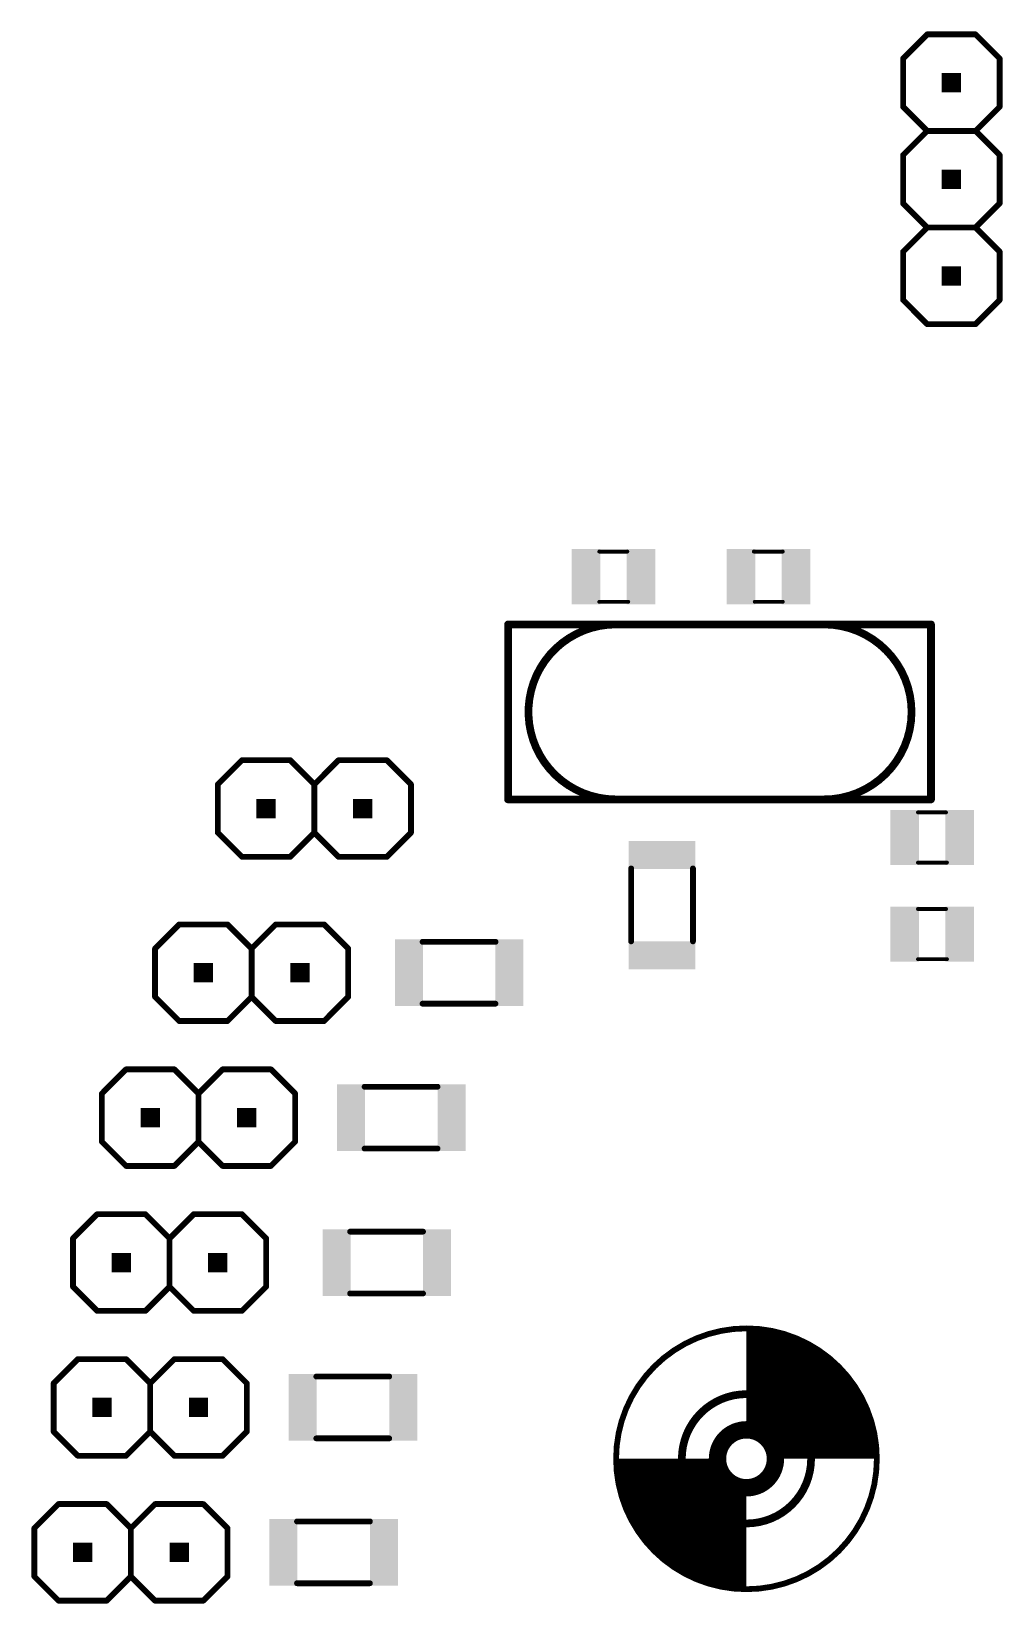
# Model space of a CAD drawing. Extents: x 1.2 to 58.5, y 1.2 to 50.9.
# Drawn here: x 1.19 to 26.74, y 1.19 to 42.53 of the extents above; entities that cross this region are included whole.
import ezdxf

# ---------------------------------------------------------------- set-up
doc = ezdxf.new("R2010")
doc.units = 0
doc.layers.add('21', color=253, linetype='CONTINUOUS')
doc.layers.add('51', color=253, linetype='CONTINUOUS')

# ---------------------------------------------------------------- blocks, each defined once
blk = doc.blocks.new('RECT')
blk.add_solid([(-0.5, -0.5), (0.5, -0.5), (-0.5, 0.5), (0.5, 0.5)])

msp = doc.modelspace()

# ---------------------------------------------------------------- linework, layer by layer
at = {"layer": '21', "const_width": 0.1524}
for points in [[(24.1196, 41.819), (24.7546, 42.454)], [(24.7546, 42.454), (26.0246, 42.454)], [(26.0246, 42.454), (26.6596, 41.819)], [(24.1196, 40.549), (24.1196, 41.819)], [(26.6596, 41.819), (26.6596, 40.549)], [(24.7546, 39.914), (24.1196, 40.549)], [(26.6596, 40.549), (26.0246, 39.914)], [(24.1196, 39.279), (24.7546, 39.914)], [(24.7546, 39.914), (26.0246, 39.914)], [(26.0246, 39.914), (26.6596, 39.279)], [(24.1196, 38.009), (24.1196, 39.279)], [(26.6596, 39.279), (26.6596, 38.009)], [(24.7546, 37.374), (24.1196, 38.009)], [(26.6596, 38.009), (26.0246, 37.374)], [(24.1196, 36.739), (24.7546, 37.374)], [(24.7546, 37.374), (26.0246, 37.374)], [(26.0246, 37.374), (26.6596, 36.739)], [(24.1196, 35.469), (24.1196, 36.739)], [(26.6596, 36.739), (26.6596, 35.469)], [(24.1196, 35.469), (24.7546, 34.834)], [(26.0246, 34.834), (26.6596, 35.469)], [(24.7546, 34.834), (26.0246, 34.834)], [(6.096, 22.733), (6.731, 23.368)], [(6.731, 23.368), (8.001, 23.368)], [(8.001, 23.368), (8.636, 22.733)], [(8.636, 22.733), (9.271, 23.368)], [(9.271, 23.368), (10.541, 23.368)], [(11.176, 22.733), (10.541, 23.368)], [(6.096, 21.463), (6.096, 22.733)], [(8.636, 21.463), (8.636, 22.733)], [(11.176, 21.463), (11.176, 22.733)], [(6.731, 20.828), (6.096, 21.463)], [(8.636, 21.463), (8.001, 20.828)], [(9.271, 20.828), (8.636, 21.463)], [(10.541, 20.828), (11.176, 21.463)], [(8.001, 20.828), (6.731, 20.828)], [(10.541, 20.828), (9.271, 20.828)], [(4.445, 18.415), (5.08, 19.05)], [(5.08, 19.05), (6.35, 19.05)], [(6.35, 19.05), (6.985, 18.415)], [(6.985, 18.415), (7.62, 19.05)], [(7.62, 19.05), (8.89, 19.05)], [(9.525, 18.415), (8.89, 19.05)], [(4.445, 17.145), (4.445, 18.415)], [(6.985, 17.145), (6.985, 18.415)], [(9.525, 17.145), (9.525, 18.415)], [(5.08, 16.51), (4.445, 17.145)], [(6.985, 17.145), (6.35, 16.51)], [(7.62, 16.51), (6.985, 17.145)], [(8.89, 16.51), (9.525, 17.145)], [(6.35, 16.51), (5.08, 16.51)], [(8.89, 16.51), (7.62, 16.51)], [(3.048, 14.605), (3.683, 15.24)], [(3.683, 15.24), (4.953, 15.24)], [(4.953, 15.24), (5.588, 14.605)], [(5.588, 14.605), (6.223, 15.24)], [(6.223, 15.24), (7.493, 15.24)], [(8.128, 14.605), (7.493, 15.24)], [(3.048, 13.335), (3.048, 14.605)], [(5.588, 13.335), (5.588, 14.605)], [(8.128, 13.335), (8.128, 14.605)], [(3.683, 12.7), (3.048, 13.335)], [(5.588, 13.335), (4.953, 12.7)], [(6.223, 12.7), (5.588, 13.335)], [(7.493, 12.7), (8.128, 13.335)], [(4.953, 12.7), (3.683, 12.7)], [(7.493, 12.7), (6.223, 12.7)], [(2.286, 10.795), (2.921, 11.43)], [(2.921, 11.43), (4.191, 11.43)], [(4.191, 11.43), (4.826, 10.795)], [(4.826, 10.795), (5.461, 11.43)], [(5.461, 11.43), (6.731, 11.43)], [(7.366, 10.795), (6.731, 11.43)], [(2.286, 9.525), (2.286, 10.795)], [(4.826, 9.525), (4.826, 10.795)], [(7.366, 9.525), (7.366, 10.795)], [(2.921, 8.89), (2.286, 9.525)], [(4.826, 9.525), (4.191, 8.89)], [(5.461, 8.89), (4.826, 9.525)], [(6.731, 8.89), (7.366, 9.525)], [(4.191, 8.89), (2.921, 8.89)], [(6.731, 8.89), (5.461, 8.89)], [(1.778, 6.985), (2.413, 7.62)], [(2.413, 7.62), (3.683, 7.62)], [(3.683, 7.62), (4.318, 6.985)], [(4.318, 6.985), (4.953, 7.62)], [(4.953, 7.62), (6.223, 7.62)], [(6.858, 6.985), (6.223, 7.62)], [(1.778, 5.715), (1.778, 6.985)], [(4.318, 5.715), (4.318, 6.985)], [(6.858, 5.715), (6.858, 6.985)], [(2.413, 5.08), (1.778, 5.715)], [(4.318, 5.715), (3.683, 5.08)], [(4.953, 5.08), (4.318, 5.715)], [(6.223, 5.08), (6.858, 5.715)], [(3.683, 5.08), (2.413, 5.08)], [(6.223, 5.08), (4.953, 5.08)], [(1.27, 3.175), (1.905, 3.81)], [(1.905, 3.81), (3.175, 3.81)], [(3.175, 3.81), (3.81, 3.175)], [(3.81, 3.175), (4.445, 3.81)], [(4.445, 3.81), (5.715, 3.81)], [(6.35, 3.175), (5.715, 3.81)], [(1.27, 1.905), (1.27, 3.175)], [(3.81, 1.905), (3.81, 3.175)], [(6.35, 1.905), (6.35, 3.175)], [(1.905, 1.27), (1.27, 1.905)], [(3.81, 1.905), (3.175, 1.27)], [(4.445, 1.27), (3.81, 1.905)], [(5.715, 1.27), (6.35, 1.905)], [(3.175, 1.27), (1.905, 1.27)], [(5.715, 1.27), (4.445, 1.27)]]:
    msp.add_lwpolyline(points, dxfattribs=at)
at = {"layer": '21'}
for points, const_width in [([(24.7546, 42.4921, 1), (24.7546, 42.4159)], 0.0762), ([(24.7815, 42.427, 1), (24.7276, 42.4809)], 0.0762), ([(26.0515, 42.4809, 1), (25.9976, 42.427)], 0.0762), ([(26.0246, 42.4159, 1), (26.0246, 42.4921)], 0.0762), ([(24.0926, 41.8459, 1), (24.1465, 41.792)], 0.0762), ([(24.1577, 41.819, 1), (24.0815, 41.819)], 0.0762), ([(26.6977, 41.819, 1), (26.6215, 41.819)], 0.0762), ([(26.6326, 41.792, 1), (26.6865, 41.8459)], 0.0762), ([(24.1465, 40.5759, 1), (24.0926, 40.522)], 0.0762), ([(24.0815, 40.549, 1), (24.1577, 40.549)], 0.0762), ([(26.6215, 40.549, 1), (26.6977, 40.549)], 0.0762), ([(26.6865, 40.522, 1), (26.6326, 40.5759)], 0.0762), ([(24.7546, 39.9521, 1), (24.7546, 39.8759)], 0.0762), ([(24.7815, 39.887, 1), (24.7276, 39.9409)], 0.0762), ([(24.7276, 39.887, 1), (24.7815, 39.9409)], 0.0762), ([(26.0515, 39.9409, 1), (25.9976, 39.887)], 0.0762), ([(25.9976, 39.9409, 1), (26.0515, 39.887)], 0.0762), ([(26.0246, 39.8759, 1), (26.0246, 39.9521)], 0.0762), ([(24.0926, 39.3059, 1), (24.1465, 39.252)], 0.0762), ([(24.1577, 39.279, 1), (24.0815, 39.279)], 0.0762), ([(26.6977, 39.279, 1), (26.6215, 39.279)], 0.0762), ([(26.6326, 39.252, 1), (26.6865, 39.3059)], 0.0762), ([(24.1465, 38.0359, 1), (24.0926, 37.982)], 0.0762), ([(24.0815, 38.009, 1), (24.1577, 38.009)], 0.0762), ([(26.6215, 38.009, 1), (26.6977, 38.009)], 0.0762), ([(26.6865, 37.982, 1), (26.6326, 38.0359)], 0.0762), ([(24.7546, 37.4121, 1), (24.7546, 37.3359)], 0.0762), ([(24.7815, 37.347, 1), (24.7276, 37.4009)], 0.0762), ([(24.7276, 37.347, 1), (24.7815, 37.4009)], 0.0762), ([(26.0515, 37.4009, 1), (25.9976, 37.347)], 0.0762), ([(25.9976, 37.4009, 1), (26.0515, 37.347)], 0.0762), ([(26.0246, 37.3359, 1), (26.0246, 37.4121)], 0.0762), ([(24.0926, 36.7659, 1), (24.1465, 36.712)], 0.0762), ([(24.1577, 36.739, 1), (24.0815, 36.739)], 0.0762), ([(26.6977, 36.739, 1), (26.6215, 36.739)], 0.0762), ([(26.6326, 36.712, 1), (26.6865, 36.7659)], 0.0762), ([(24.1465, 35.4959, 1), (24.0926, 35.442)], 0.0762), ([(24.0815, 35.469, 1), (24.1577, 35.469)], 0.0762), ([(26.6215, 35.469, 1), (26.6977, 35.469)], 0.0762), ([(26.6865, 35.442, 1), (26.6326, 35.4959)], 0.0762), ([(24.7546, 34.8721, 1), (24.7546, 34.7959)], 0.0762), ([(24.7276, 34.807, 1), (24.7815, 34.8609)], 0.0762), ([(25.9976, 34.8609, 1), (26.0515, 34.807)], 0.0762), ([(26.0246, 34.7959, 1), (26.0246, 34.8721)], 0.0762), ([(6.731, 23.4061, 1), (6.731, 23.3299)], 0.0762), ([(6.7579, 23.3411, 1), (6.7041, 23.3949)], 0.0762), ([(8.0279, 23.3949, 1), (7.9741, 23.3411)], 0.0762), ([(8.001, 23.3299, 1), (8.001, 23.4061)], 0.0762), ([(9.271, 23.4061, 1), (9.271, 23.3299)], 0.0762), ([(9.2979, 23.3411, 1), (9.2441, 23.3949)], 0.0762), ([(10.5679, 23.3949, 1), (10.5141, 23.3411)], 0.0762), ([(10.541, 23.3299, 1), (10.541, 23.4061)], 0.0762), ([(6.1341, 22.733, 1), (6.0579, 22.733)], 0.0762), ([(6.0691, 22.7599, 1), (6.1229, 22.7061)], 0.0762), ([(8.6741, 22.733, 1), (8.5979, 22.733)], 0.0762), ([(8.6091, 22.7599, 1), (8.6629, 22.7061)], 0.0762), ([(8.6091, 22.7061, 1), (8.6629, 22.7599)], 0.0762), ([(11.2141, 22.733, 1), (11.1379, 22.733)], 0.0762), ([(11.1491, 22.7061, 1), (11.2029, 22.7599)], 0.0762), ([(6.0579, 21.463, 1), (6.1341, 21.463)], 0.0762), ([(6.1229, 21.4899, 1), (6.0691, 21.4361)], 0.0762), ([(8.5979, 21.463, 1), (8.6741, 21.463)], 0.0762), ([(8.6629, 21.4899, 1), (8.6091, 21.4361)], 0.0762), ([(8.6629, 21.4361, 1), (8.6091, 21.4899)], 0.0762), ([(11.1379, 21.463, 1), (11.2141, 21.463)], 0.0762), ([(11.2029, 21.4361, 1), (11.1491, 21.4899)], 0.0762), ([(6.731, 20.8661, 1), (6.731, 20.7899)], 0.0762), ([(6.7041, 20.8011, 1), (6.7579, 20.8549)], 0.0762), ([(7.9741, 20.8549, 1), (8.0279, 20.8011)], 0.0762), ([(8.001, 20.7899, 1), (8.001, 20.8661)], 0.0762), ([(9.271, 20.8661, 1), (9.271, 20.7899)], 0.0762), ([(9.2441, 20.8011, 1), (9.2979, 20.8549)], 0.0762), ([(10.5141, 20.8549, 1), (10.5679, 20.8011)], 0.0762), ([(10.541, 20.7899, 1), (10.541, 20.8661)], 0.0762), ([(5.08, 19.0881, 1), (5.08, 19.0119)], 0.0762), ([(5.1069, 19.0231, 1), (5.0531, 19.0769)], 0.0762), ([(6.3769, 19.0769, 1), (6.3231, 19.0231)], 0.0762), ([(6.35, 19.0119, 1), (6.35, 19.0881)], 0.0762), ([(7.62, 19.0881, 1), (7.62, 19.0119)], 0.0762), ([(7.6469, 19.0231, 1), (7.5931, 19.0769)], 0.0762), ([(8.9169, 19.0769, 1), (8.8631, 19.0231)], 0.0762), ([(8.89, 19.0119, 1), (8.89, 19.0881)], 0.0762), ([(4.4831, 18.415, 1), (4.4069, 18.415)], 0.0762), ([(4.4181, 18.4419, 1), (4.4719, 18.3881)], 0.0762), ([(7.0231, 18.415, 1), (6.9469, 18.415)], 0.0762), ([(6.9581, 18.4419, 1), (7.0119, 18.3881)], 0.0762), ([(6.9581, 18.3881, 1), (7.0119, 18.4419)], 0.0762), ([(9.5631, 18.415, 1), (9.4869, 18.415)], 0.0762), ([(9.4981, 18.3881, 1), (9.5519, 18.4419)], 0.0762), ([(4.4069, 17.145, 1), (4.4831, 17.145)], 0.0762), ([(4.4719, 17.1719, 1), (4.4181, 17.1181)], 0.0762), ([(6.9469, 17.145, 1), (7.0231, 17.145)], 0.0762), ([(7.0119, 17.1719, 1), (6.9581, 17.1181)], 0.0762), ([(7.0119, 17.1181, 1), (6.9581, 17.1719)], 0.0762), ([(9.4869, 17.145, 1), (9.5631, 17.145)], 0.0762), ([(9.5519, 17.1181, 1), (9.4981, 17.1719)], 0.0762), ([(5.08, 16.5481, 1), (5.08, 16.4719)], 0.0762), ([(5.0531, 16.4831, 1), (5.1069, 16.5369)], 0.0762), ([(6.3231, 16.5369, 1), (6.3769, 16.4831)], 0.0762), ([(6.35, 16.4719, 1), (6.35, 16.5481)], 0.0762), ([(7.62, 16.5481, 1), (7.62, 16.4719)], 0.0762), ([(7.5931, 16.4831, 1), (7.6469, 16.5369)], 0.0762), ([(8.8631, 16.5369, 1), (8.9169, 16.4831)], 0.0762), ([(8.89, 16.4719, 1), (8.89, 16.5481)], 0.0762), ([(3.683, 15.2781, 1), (3.683, 15.2019)], 0.0762), ([(3.7099, 15.2131, 1), (3.6561, 15.2669)], 0.0762), ([(4.9799, 15.2669, 1), (4.9261, 15.2131)], 0.0762), ([(4.953, 15.2019, 1), (4.953, 15.2781)], 0.0762), ([(6.223, 15.2781, 1), (6.223, 15.2019)], 0.0762), ([(6.2499, 15.2131, 1), (6.1961, 15.2669)], 0.0762), ([(7.5199, 15.2669, 1), (7.4661, 15.2131)], 0.0762), ([(7.493, 15.2019, 1), (7.493, 15.2781)], 0.0762), ([(3.0861, 14.605, 1), (3.0099, 14.605)], 0.0762), ([(3.0211, 14.6319, 1), (3.0749, 14.5781)], 0.0762), ([(5.6261, 14.605, 1), (5.5499, 14.605)], 0.0762), ([(5.5611, 14.6319, 1), (5.6149, 14.5781)], 0.0762), ([(5.5611, 14.5781, 1), (5.6149, 14.6319)], 0.0762), ([(8.1661, 14.605, 1), (8.0899, 14.605)], 0.0762), ([(8.1011, 14.5781, 1), (8.1549, 14.6319)], 0.0762), ([(3.0099, 13.335, 1), (3.0861, 13.335)], 0.0762), ([(3.0749, 13.3619, 1), (3.0211, 13.3081)], 0.0762), ([(5.5499, 13.335, 1), (5.6261, 13.335)], 0.0762), ([(5.6149, 13.3619, 1), (5.5611, 13.3081)], 0.0762), ([(5.6149, 13.3081, 1), (5.5611, 13.3619)], 0.0762), ([(8.0899, 13.335, 1), (8.1661, 13.335)], 0.0762), ([(8.1549, 13.3081, 1), (8.1011, 13.3619)], 0.0762), ([(3.683, 12.7381, 1), (3.683, 12.6619)], 0.0762), ([(3.6561, 12.6731, 1), (3.7099, 12.7269)], 0.0762), ([(4.9261, 12.7269, 1), (4.9799, 12.6731)], 0.0762), ([(4.953, 12.6619, 1), (4.953, 12.7381)], 0.0762), ([(6.223, 12.7381, 1), (6.223, 12.6619)], 0.0762), ([(6.1961, 12.6731, 1), (6.2499, 12.7269)], 0.0762), ([(7.4661, 12.7269, 1), (7.5199, 12.6731)], 0.0762), ([(7.493, 12.6619, 1), (7.493, 12.7381)], 0.0762), ([(2.921, 11.4681, 1), (2.921, 11.3919)], 0.0762), ([(2.9479, 11.4031, 1), (2.8941, 11.4569)], 0.0762), ([(4.2179, 11.4569, 1), (4.1641, 11.4031)], 0.0762), ([(4.191, 11.3919, 1), (4.191, 11.4681)], 0.0762), ([(5.461, 11.4681, 1), (5.461, 11.3919)], 0.0762), ([(5.4879, 11.4031, 1), (5.4341, 11.4569)], 0.0762), ([(6.7579, 11.4569, 1), (6.7041, 11.4031)], 0.0762), ([(6.731, 11.3919, 1), (6.731, 11.4681)], 0.0762), ([(2.3241, 10.795, 1), (2.2479, 10.795)], 0.0762), ([(2.2591, 10.8219, 1), (2.3129, 10.7681)], 0.0762), ([(4.8641, 10.795, 1), (4.7879, 10.795)], 0.0762), ([(4.7991, 10.8219, 1), (4.8529, 10.7681)], 0.0762), ([(4.7991, 10.7681, 1), (4.8529, 10.8219)], 0.0762), ([(7.4041, 10.795, 1), (7.3279, 10.795)], 0.0762), ([(7.3391, 10.7681, 1), (7.3929, 10.8219)], 0.0762), ([(2.2479, 9.525, 1), (2.3241, 9.525)], 0.0762), ([(2.3129, 9.5519, 1), (2.2591, 9.4981)], 0.0762), ([(4.7879, 9.525, 1), (4.8641, 9.525)], 0.0762), ([(4.8529, 9.5519, 1), (4.7991, 9.4981)], 0.0762), ([(4.8529, 9.4981, 1), (4.7991, 9.5519)], 0.0762), ([(7.3279, 9.525, 1), (7.4041, 9.525)], 0.0762), ([(7.3929, 9.4981, 1), (7.3391, 9.5519)], 0.0762), ([(2.921, 8.9281, 1), (2.921, 8.8519)], 0.0762), ([(2.8941, 8.8631, 1), (2.9479, 8.9169)], 0.0762), ([(4.1641, 8.9169, 1), (4.2179, 8.8631)], 0.0762), ([(4.191, 8.8519, 1), (4.191, 8.9281)], 0.0762), ([(5.461, 8.9281, 1), (5.461, 8.8519)], 0.0762), ([(5.4341, 8.8631, 1), (5.4879, 8.9169)], 0.0762), ([(6.7041, 8.9169, 1), (6.7579, 8.8631)], 0.0762), ([(6.731, 8.8519, 1), (6.731, 8.9281)], 0.0762), ([(20, 1.571, 1), (20, 8.429, 1), (20, 1.571)], 0.1524), ([(2.413, 7.6581, 1), (2.413, 7.5819)], 0.0762), ([(2.4399, 7.5931, 1), (2.3861, 7.6469)], 0.0762), ([(3.7099, 7.6469, 1), (3.6561, 7.5931)], 0.0762), ([(3.683, 7.5819, 1), (3.683, 7.6581)], 0.0762), ([(4.953, 7.6581, 1), (4.953, 7.5819)], 0.0762), ([(4.9799, 7.5931, 1), (4.9261, 7.6469)], 0.0762), ([(6.2499, 7.6469, 1), (6.1961, 7.5931)], 0.0762), ([(6.223, 7.5819, 1), (6.223, 7.6581)], 0.0762), ([(1.8161, 6.985, 1), (1.7399, 6.985)], 0.0762), ([(1.7511, 7.0119, 1), (1.8049, 6.9581)], 0.0762), ([(4.3561, 6.985, 1), (4.2799, 6.985)], 0.0762), ([(4.2911, 7.0119, 1), (4.3449, 6.9581)], 0.0762), ([(4.2911, 6.9581, 1), (4.3449, 7.0119)], 0.0762), ([(6.8961, 6.985, 1), (6.8199, 6.985)], 0.0762), ([(6.8311, 6.9581, 1), (6.8849, 7.0119)], 0.0762), ([(20, 3.3, 1), (20, 6.7, 1), (20, 3.3)], 0.2032), ([(1.8049, 5.7419, 1), (1.7511, 5.6881)], 0.0762), ([(4.3449, 5.7419, 1), (4.2911, 5.6881)], 0.0762), ([(4.3449, 5.6881, 1), (4.2911, 5.7419)], 0.0762), ([(6.8849, 5.6881, 1), (6.8311, 5.7419)], 0.0762), ([(1.7399, 5.715, 1), (1.8161, 5.715)], 0.0762), ([(4.2799, 5.715, 1), (4.3561, 5.715)], 0.0762), ([(6.8199, 5.715, 1), (6.8961, 5.715)], 0.0762), ([(2.413, 5.1181, 1), (2.413, 5.0419)], 0.0762), ([(2.3861, 5.0531, 1), (2.4399, 5.1069)], 0.0762), ([(3.6561, 5.1069, 1), (3.7099, 5.0531)], 0.0762), ([(3.683, 5.0419, 1), (3.683, 5.1181)], 0.0762), ([(4.953, 5.1181, 1), (4.953, 5.0419)], 0.0762), ([(4.9261, 5.0531, 1), (4.9799, 5.1069)], 0.0762), ([(6.1961, 5.1069, 1), (6.2499, 5.0531)], 0.0762), ([(6.223, 5.0419, 1), (6.223, 5.1181)], 0.0762), ([(1.905, 3.8481, 1), (1.905, 3.7719)], 0.0762), ([(1.9319, 3.7831, 1), (1.8781, 3.8369)], 0.0762), ([(3.2019, 3.8369, 1), (3.1481, 3.7831)], 0.0762), ([(3.175, 3.7719, 1), (3.175, 3.8481)], 0.0762), ([(4.445, 3.8481, 1), (4.445, 3.7719)], 0.0762), ([(4.4719, 3.7831, 1), (4.4181, 3.8369)], 0.0762), ([(5.7419, 3.8369, 1), (5.6881, 3.7831)], 0.0762), ([(5.715, 3.7719, 1), (5.715, 3.8481)], 0.0762), ([(1.3081, 3.175, 1), (1.2319, 3.175)], 0.0762), ([(1.2431, 3.2019, 1), (1.2969, 3.1481)], 0.0762), ([(3.8481, 3.175, 1), (3.7719, 3.175)], 0.0762), ([(3.7831, 3.2019, 1), (3.8369, 3.1481)], 0.0762), ([(3.7831, 3.1481, 1), (3.8369, 3.2019)], 0.0762), ([(6.3881, 3.175, 1), (6.3119, 3.175)], 0.0762), ([(6.3231, 3.1481, 1), (6.3769, 3.2019)], 0.0762), ([(1.2319, 1.905, 1), (1.3081, 1.905)], 0.0762), ([(1.2969, 1.9319, 1), (1.2431, 1.8781)], 0.0762), ([(3.7719, 1.905, 1), (3.8481, 1.905)], 0.0762), ([(3.8369, 1.9319, 1), (3.7831, 1.8781)], 0.0762), ([(3.8369, 1.8781, 1), (3.7831, 1.9319)], 0.0762), ([(6.3119, 1.905, 1), (6.3881, 1.905)], 0.0762), ([(6.3769, 1.8781, 1), (6.3231, 1.9319)], 0.0762), ([(1.905, 1.3081, 1), (1.905, 1.2319)], 0.0762), ([(1.8781, 1.2431, 1), (1.9319, 1.2969)], 0.0762), ([(3.1481, 1.2969, 1), (3.2019, 1.2431)], 0.0762), ([(3.175, 1.2319, 1), (3.175, 1.3081)], 0.0762), ([(4.445, 1.3081, 1), (4.445, 1.2319)], 0.0762), ([(4.4181, 1.2431, 1), (4.4719, 1.2969)], 0.0762), ([(5.6881, 1.2969, 1), (5.7419, 1.2431)], 0.0762), ([(5.715, 1.2319, 1), (5.715, 1.3081)], 0.0762)]:
    msp.add_lwpolyline(points, format="xyb", dxfattribs=dict(at, const_width=const_width))
at = {"layer": '51'}
for points, const_width in [([(16.866, 28.854), (16.129, 28.854)], 0.1016), ([(20.193, 28.854), (20.955, 28.854)], 0.1016), ([(16.891, 27.534), (16.129, 27.534)], 0.1016), ([(20.218, 27.534), (20.955, 27.534)], 0.1016), ([(13.729, 26.938), (16.579, 26.938)], 0.2032), ([(13.729, 22.338), (13.729, 26.938)], 0.2032), ([(16.579, 26.938), (22.054, 26.938)], 0.2032), ([(22.054, 26.938), (24.854, 26.938)], 0.2032), ([(24.854, 26.938), (24.854, 22.338)], 0.2032), ([(16.554, 22.338), (13.729, 22.338)], 0.2032), ([(24.854, 22.338), (16.554, 22.338)], 0.2032), ([(25.248, 21.996), (24.511, 21.996)], 0.1016), ([(25.273, 20.676), (24.511, 20.676)], 0.1016), ([(16.9672, 18.6055), (16.9672, 20.5232)], 0.1524), ([(18.5928, 18.6055), (18.5928, 20.5232)], 0.1524), ([(25.248, 19.456), (24.511, 19.456)], 0.1016), ([(13.3985, 18.5928), (11.4808, 18.5928)], 0.1524), ([(25.273, 18.136), (24.511, 18.136)], 0.1016), ([(13.3985, 16.9672), (11.4808, 16.9672)], 0.1524), ([(11.8745, 14.7828), (9.9568, 14.7828)], 0.1524), ([(11.8745, 13.1572), (9.9568, 13.1572)], 0.1524), ([(11.4935, 10.9728), (9.5758, 10.9728)], 0.1524), ([(11.4935, 9.3472), (9.5758, 9.3472)], 0.1524), ([(10.6045, 7.1628), (8.6868, 7.1628)], 0.1524), ([(10.6045, 5.5372), (8.6868, 5.5372)], 0.1524), ([(10.0965, 3.3528), (8.1788, 3.3528)], 0.1524), ([(10.0965, 1.7272), (8.1788, 1.7272)], 0.1524)]:
    msp.add_lwpolyline(points, dxfattribs=dict(at, const_width=const_width))
for points, const_width in [([(16.129, 28.8794, 1), (16.129, 28.8286)], 0.0508), ([(16.866, 28.8286, 1), (16.866, 28.8794)], 0.0508), ([(20.193, 28.8794, 1), (20.193, 28.8286)], 0.0508), ([(20.955, 28.8286, 1), (20.955, 28.8794)], 0.0508), ([(16.129, 27.5594, 1), (16.129, 27.5086)], 0.0508), ([(16.891, 27.5086, 1), (16.891, 27.5594)], 0.0508), ([(20.218, 27.5594, 1), (20.218, 27.5086)], 0.0508), ([(20.955, 27.5086, 1), (20.955, 27.5594)], 0.0508), ([(13.729, 26.9888, 1), (13.729, 26.8872)], 0.1016), ([(13.7798, 26.938, 1), (13.6782, 26.938)], 0.1016), ([(16.579, 26.938, 1), (16.554, 22.338)], 0.2032), ([(16.579, 26.9888, 1), (16.579, 26.8872)], 0.1016), ([(16.5787, 26.8872, 1), (16.5793, 26.9888)], 0.1016), ([(16.579, 26.8872, 1), (16.579, 26.9888)], 0.1016), ([(22.029, 22.338, 1), (22.054, 26.938)], 0.2032), ([(22.054, 26.9888, 1), (22.054, 26.8872)], 0.1016), ([(22.0543, 26.9888, 1), (22.0537, 26.8872)], 0.1016), ([(22.054, 26.8872, 1), (22.054, 26.9888)], 0.1016), ([(24.9048, 26.938, 1), (24.8032, 26.938)], 0.1016), ([(24.854, 26.8872, 1), (24.854, 26.9888)], 0.1016), ([(13.729, 22.3888, 1), (13.729, 22.2872)], 0.1016), ([(13.6782, 22.338, 1), (13.7798, 22.338)], 0.1016), ([(16.554, 22.3888, 1), (16.554, 22.2872)], 0.1016), ([(16.5537, 22.2872, 1), (16.5543, 22.3888)], 0.1016), ([(16.554, 22.2872, 1), (16.554, 22.3888)], 0.1016), ([(22.0293, 22.3888, 1), (22.0287, 22.2872)], 0.1016), ([(24.8032, 22.338, 1), (24.9048, 22.338)], 0.1016), ([(24.854, 22.2872, 1), (24.854, 22.3888)], 0.1016), ([(24.511, 22.0214, 1), (24.511, 21.9706)], 0.0508), ([(25.248, 21.9706, 1), (25.248, 22.0214)], 0.0508), ([(24.511, 20.7014, 1), (24.511, 20.6506)], 0.0508), ([(25.273, 20.6506, 1), (25.273, 20.7014)], 0.0508), ([(17.0053, 20.5232, 1), (16.9291, 20.5232)], 0.0762), ([(18.6309, 20.5232, 1), (18.5547, 20.5232)], 0.0762), ([(24.511, 19.4814, 1), (24.511, 19.4306)], 0.0508), ([(25.248, 19.4306, 1), (25.248, 19.4814)], 0.0508), ([(11.4808, 18.6309, 1), (11.4808, 18.5547)], 0.0762), ([(13.3985, 18.5547, 1), (13.3985, 18.6309)], 0.0762), ([(16.9291, 18.6055, 1), (17.0053, 18.6055)], 0.0762), ([(18.5547, 18.6055, 1), (18.6309, 18.6055)], 0.0762), ([(24.511, 18.1614, 1), (24.511, 18.1106)], 0.0508), ([(25.273, 18.1106, 1), (25.273, 18.1614)], 0.0508), ([(11.4808, 17.0053, 1), (11.4808, 16.9291)], 0.0762), ([(13.3985, 16.9291, 1), (13.3985, 17.0053)], 0.0762), ([(9.9568, 14.8209, 1), (9.9568, 14.7447)], 0.0762), ([(11.8745, 14.7447, 1), (11.8745, 14.8209)], 0.0762), ([(9.9568, 13.1953, 1), (9.9568, 13.1191)], 0.0762), ([(11.8745, 13.1191, 1), (11.8745, 13.1953)], 0.0762), ([(9.5758, 11.0109, 1), (9.5758, 10.9347)], 0.0762), ([(11.4935, 10.9347, 1), (11.4935, 11.0109)], 0.0762), ([(9.5758, 9.3853, 1), (9.5758, 9.3091)], 0.0762), ([(11.4935, 9.3091, 1), (11.4935, 9.3853)], 0.0762), ([(22.159, 5, 0.4142), (20, 7.159)], 2.4892), ([(8.6868, 7.2009, 1), (8.6868, 7.1247)], 0.0762), ([(10.6045, 7.1247, 1), (10.6045, 7.2009)], 0.0762), ([(17.841, 5, 0.4142), (20, 2.841)], 2.4892), ([(20, 4.238, 1), (20, 5.762, 1), (20, 4.238)], 0.4572), ([(8.6868, 5.5753, 1), (8.6868, 5.4991)], 0.0762), ([(10.6045, 5.4991, 1), (10.6045, 5.5753)], 0.0762), ([(8.1788, 3.3909, 1), (8.1788, 3.3147)], 0.0762), ([(10.0965, 3.3147, 1), (10.0965, 3.3909)], 0.0762), ([(8.1788, 1.7653, 1), (8.1788, 1.6891)], 0.0762), ([(10.0965, 1.6891, 1), (10.0965, 1.7653)], 0.0762)]:
    msp.add_lwpolyline(points, format="xyb", dxfattribs=dict(at, const_width=const_width))

# ---------------------------------------------------------------- block references
for p, xscale, yscale, rotation in [((25.3896, 41.184), 0.508, 0.508, 90), ((25.3896, 38.644), 0.508, 0.508, 90), ((25.3896, 36.104), 0.508, 0.508, 90), ((15.7794, 28.1928), 0.7501, 1.4501, 180), ((17.2272, 28.1928), 0.7501, 1.4501, 180), ((7.366, 22.098), 0.508, 0.508, 180), ((9.906, 22.098), 0.508, 0.508, 180), ((24.1614, 21.3348), 0.7501, 1.4501, 180), ((25.6091, 21.3348), 0.7501, 1.4501, 180), ((17.78, 20.8788), 0.7366, 1.7526, 270), ((24.1614, 18.7949), 0.7501, 1.4501, 180), ((25.6091, 18.7949), 0.7501, 1.4501, 180), ((17.78, 18.2372), 0.7366, 1.7526, 270), ((5.715, 17.78), 0.508, 0.508, 180), ((8.255, 17.78), 0.508, 0.508, 180), ((4.318, 13.97), 0.508, 0.508, 180), ((6.858, 13.97), 0.508, 0.508, 180), ((3.556, 10.16), 0.508, 0.508, 180), ((6.096, 10.16), 0.508, 0.508, 180), ((3.048, 6.35), 0.508, 0.508, 180), ((5.588, 6.35), 0.508, 0.508, 180), ((2.54, 2.54), 0.508, 0.508, 180), ((5.08, 2.54), 0.508, 0.508, 180)]:
    msp.add_blockref('RECT', p, dxfattribs=dict(at, xscale=xscale, yscale=yscale, rotation=rotation))
for p, xscale, yscale in [((19.8569, 28.1952), 0.7501, 1.4501), ((21.3047, 28.1952), 0.7501, 1.4501), ((11.1252, 17.78), 0.7366, 1.7526), ((13.7668, 17.78), 0.7366, 1.7526), ((9.6012, 13.97), 0.7366, 1.7526), ((12.2428, 13.97), 0.7366, 1.7526), ((9.2202, 10.16), 0.7366, 1.7526), ((11.8618, 10.16), 0.7366, 1.7526), ((8.3312, 6.35), 0.7366, 1.7526), ((10.9728, 6.35), 0.7366, 1.7526), ((7.8232, 2.54), 0.7366, 1.7526), ((10.4648, 2.54), 0.7366, 1.7526)]:
    msp.add_blockref('RECT', p, dxfattribs=dict(at, xscale=xscale, yscale=yscale))

doc.saveas('drawing.dxf')
